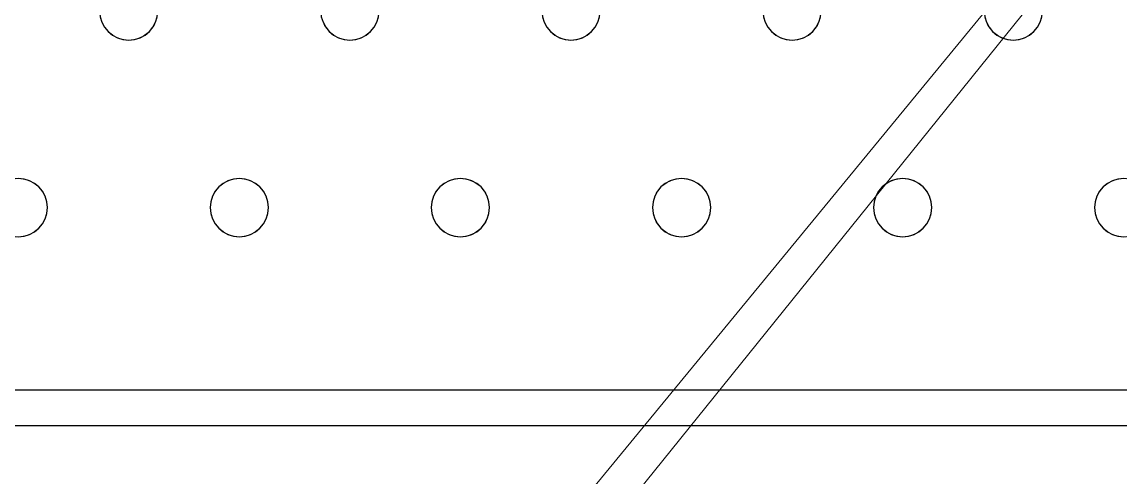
# Model space of a CAD drawing. Header units: millimetres. Extents: x -1 to 1201, y -701 to 1.
# Drawn here: x 787.6 to 938.3, y -405 to -342.5 of the extents above; entities that cross this region are included whole.
import ezdxf

# ---------------------------------------------------------------- set-up
doc = ezdxf.new("R2010")
doc.units = ezdxf.units.MM
doc.layers.add('IQ_200_3D', color=1, linetype='Continuous')
doc.layers.add('IQ_204_2D', color=7, linetype='Continuous')

msp = doc.modelspace()

# ---------------------------------------------------------------- linework, layer by layer
at = {"layer": 'IQ_200_3D', "lineweight": 18}
for points, invisible_edges in [([(798.42, -342.04, 890), (775.81, -342.04, 890), (775.42, -343, 890), (798.82, -343, 890)], 5), ([(775.42, -343, 888), (775.81, -342.04, 888), (798.42, -342.04, 888), (798.82, -343, 888)], 10), ([(798.82, -343, 890), (775.42, -343, 890), (787.12, -364, 890), (799.46, -343.83, 890)], 7), ([(775.42, -343, 888), (798.82, -343, 888), (787.12, -364, 888)], 15), ([(799.46, -343.83, 888), (788.15, -364.14, 888), (787.12, -364, 888), (798.82, -343, 888)], 5), ([(798.42, -342.04, 890), (798.82, -343, 890), (798.82, -343, 888), (798.42, -342.04, 888)], 10), ([(798.82, -343, 890), (799.46, -343.83, 890), (799.46, -343.83, 888), (798.82, -343, 888)], 10), ([(817.45, -364, 890), (805.75, -343, 890), (805.11, -343.83, 890), (816.42, -364.14, 890)], 5), ([(805.11, -343.83, 888), (805.75, -343, 888), (817.45, -364, 888), (816.42, -364.14, 888)], 10), ([(805.11, -343.83, 890), (805.75, -343, 890), (805.75, -343, 888), (805.11, -343.83, 888)], 10), ([(828.75, -342.04, 890), (806.15, -342.04, 890), (805.75, -343, 890), (829.15, -343, 890)], 5), ([(805.75, -343, 888), (828.75, -342.04, 888), (829.15, -343, 888), (817.45, -364, 888)], 13), ([(828.75, -342.04, 888), (805.75, -343, 888), (806.15, -342.04, 888)], 13), ([(805.75, -343, 890), (806.15, -342.04, 890), (806.15, -342.04, 888), (805.75, -343, 888)], 10), ([(829.15, -343, 890), (805.75, -343, 890), (817.45, -364, 890), (829.79, -343.83, 890)], 7), ([(817.45, -364, 888), (829.15, -343, 888), (829.79, -343.83, 888), (818.49, -364.14, 888)], 5), ([(828.75, -342.04, 890), (829.15, -343, 890), (829.15, -343, 888), (828.75, -342.04, 888)], 10), ([(829.15, -343, 890), (829.79, -343.83, 890), (829.79, -343.83, 888), (829.15, -343, 888)], 10), ([(847.78, -364, 890), (859.49, -343, 890), (836.08, -343, 890), (835.45, -343.83, 890)], 11), ([(847.78, -364, 888), (846.75, -364.14, 888), (835.45, -343.83, 888), (836.08, -343, 888)], 10), ([(835.45, -343.83, 890), (836.08, -343, 890), (836.08, -343, 888), (835.45, -343.83, 888)], 10), ([(859.09, -342.04, 890), (836.48, -342.04, 890), (836.08, -343, 890), (859.49, -343, 890)], 5), ([(859.49, -343, 888), (847.78, -364, 888), (836.08, -343, 888), (859.09, -342.04, 888)], 7), ([(859.09, -342.04, 888), (836.08, -343, 888), (836.48, -342.04, 888)], 13), ([(836.08, -343, 890), (836.48, -342.04, 890), (836.48, -342.04, 888), (836.08, -343, 888)], 10), ([(847.78, -364, 890), (860.12, -343.83, 890), (859.49, -343, 890)], 13), ([(860.12, -343.83, 888), (848.82, -364.14, 888), (847.78, -364, 888), (859.49, -343, 888)], 5), ([(859.09, -342.04, 890), (859.49, -343, 890), (859.49, -343, 888), (859.09, -342.04, 888)], 10), ([(859.49, -343, 890), (860.12, -343.83, 890), (860.12, -343.83, 888), (859.49, -343, 888)], 10), ([(866.41, -343, 890), (865.78, -343.83, 890), (878.12, -364, 890)], 14), ([(878.12, -364, 888), (865.78, -343.83, 888), (866.41, -343, 888), (889.82, -343, 888)], 13), ([(865.78, -343.83, 890), (866.41, -343, 890), (866.41, -343, 888), (865.78, -343.83, 888)], 10), ([(889.42, -342.04, 890), (866.81, -342.04, 890), (866.41, -343, 890), (889.82, -343, 890)], 5), ([(866.41, -343, 888), (866.81, -342.04, 888), (889.42, -342.04, 888), (889.82, -343, 888)], 10), ([(866.41, -343, 890), (866.81, -342.04, 890), (866.81, -342.04, 888), (866.41, -343, 888)], 10), ([(889.82, -343, 890), (866.41, -343, 890), (878.12, -364, 890), (890.46, -343.83, 890)], 7), ([(890.46, -343.83, 888), (878.12, -364, 888), (889.82, -343, 888)], 3), ([(889.42, -342.04, 890), (889.82, -343, 890), (889.82, -343, 888), (889.42, -342.04, 888)], 10), ([(889.82, -343, 890), (890.46, -343.83, 890), (890.46, -343.83, 888), (889.82, -343, 888)], 10), ([(908.45, -364, 890), (920.15, -343, 890), (896.75, -343, 890), (896.11, -343.83, 890)], 11), ([(896.11, -343.83, 888), (896.75, -343, 888), (908.45, -364, 888), (907.42, -364.14, 888)], 10), ([(896.11, -343.83, 890), (896.75, -343, 890), (896.75, -343, 888), (896.11, -343.83, 888)], 10), ([(919.75, -342.04, 890), (897.15, -342.04, 890), (896.75, -343, 890), (920.15, -343, 890)], 5), ([(896.75, -343, 888), (897.15, -342.04, 888), (919.75, -342.04, 888), (920.15, -343, 888)], 10), ([(896.75, -343, 890), (897.15, -342.04, 890), (897.15, -342.04, 888), (896.75, -343, 888)], 10), ([(896.75, -343, 888), (920.15, -343, 888), (908.45, -364, 888)], 15), ([(920.15, -343, 890), (908.45, -364, 890), (920.79, -343.83, 890)], 3), ([(920.79, -343.83, 888), (909.49, -364.14, 888), (908.45, -364, 888), (920.15, -343, 888)], 5), ([(919.75, -342.04, 890), (920.15, -343, 890), (920.15, -343, 888), (919.75, -342.04, 888)], 10), ([(920.15, -343, 890), (920.79, -343.83, 890), (920.79, -343.83, 888), (920.15, -343, 888)], 10), ([(926.45, -343.83, 890), (938.78, -364, 890), (927.08, -343, 890)], 3), ([(938.78, -364, 888), (937.75, -364.14, 888), (926.45, -343.83, 888), (927.08, -343, 888)], 10), ([(926.45, -343.83, 890), (927.08, -343, 890), (927.08, -343, 888), (926.45, -343.83, 888)], 10), ([(950.09, -342.04, 890), (927.48, -342.04, 890), (927.08, -343, 890), (950.49, -343, 890)], 5), ([(927.08, -343, 888), (927.48, -342.04, 888), (950.09, -342.04, 888), (950.49, -343, 888)], 10), ([(927.08, -343, 890), (927.48, -342.04, 890), (927.48, -342.04, 888), (927.08, -343, 888)], 10), ([(950.49, -343, 890), (927.08, -343, 890), (938.78, -364, 890), (951.12, -343.83, 890)], 7), ([(927.08, -343, 888), (950.49, -343, 888), (938.78, -364, 888)], 15), ([(788.15, -364.14, 890), (800.28, -344.46, 890), (799.46, -343.83, 890), (787.12, -364, 890)], 5), ([(800.28, -344.46, 888), (789.12, -364.54, 888), (788.15, -364.14, 888), (799.46, -343.83, 888)], 5), ([(800.28, -344.46, 890), (788.15, -364.14, 890), (789.12, -364.54, 890)], 13), ([(801.25, -344.86, 890), (800.28, -344.46, 890), (789.12, -364.54, 890), (789.95, -365.17, 890)], 10), ([(801.25, -344.86, 888), (789.95, -365.17, 888), (789.12, -364.54, 888), (800.28, -344.46, 888)], 5), ([(802.28, -345, 890), (801.25, -344.86, 890), (789.95, -365.17, 890), (790.58, -366, 890)], 10), ([(789.95, -365.17, 888), (801.25, -344.86, 888), (802.28, -345, 888), (790.58, -366, 888)], 5), ([(799.46, -343.83, 890), (800.28, -344.46, 890), (800.28, -344.46, 888), (799.46, -343.83, 888)], 10), ([(800.28, -344.46, 890), (801.25, -344.86, 890), (801.25, -344.86, 888), (800.28, -344.46, 888)], 10), ([(802.28, -345, 888), (801.25, -344.86, 888), (801.25, -344.86, 890), (802.28, -345, 890)], 10), ([(803.32, -344.86, 890), (802.28, -345, 890), (814.62, -365.17, 890), (815.45, -364.54, 890)], 10), ([(802.28, -345, 888), (803.32, -344.86, 888), (814.62, -365.17, 888), (813.99, -366, 888)], 10), ([(803.32, -344.86, 888), (802.28, -345, 888), (802.28, -345, 890), (803.32, -344.86, 890)], 10), ([(804.28, -344.46, 890), (803.32, -344.86, 890), (815.45, -364.54, 890)], 14), ([(815.45, -364.54, 888), (803.32, -344.86, 888), (804.28, -344.46, 888), (816.42, -364.14, 888)], 5), ([(803.32, -344.86, 890), (804.28, -344.46, 890), (804.28, -344.46, 888), (803.32, -344.86, 888)], 10), ([(803.32, -344.86, 888), (815.45, -364.54, 888), (814.62, -365.17, 888)], 13), ([(816.42, -364.14, 890), (805.11, -343.83, 890), (804.28, -344.46, 890), (815.45, -364.54, 890)], 5), ([(816.42, -364.14, 888), (804.28, -344.46, 888), (805.11, -343.83, 888)], 13), ([(804.28, -344.46, 890), (805.11, -343.83, 890), (805.11, -343.83, 888), (804.28, -344.46, 888)], 10), ([(818.49, -364.14, 890), (830.62, -344.46, 890), (829.79, -343.83, 890), (817.45, -364, 890)], 5), ([(830.62, -344.46, 888), (819.45, -364.54, 888), (818.49, -364.14, 888), (829.79, -343.83, 888)], 5), ([(819.45, -364.54, 890), (831.58, -344.86, 890), (830.62, -344.46, 890), (818.49, -364.14, 890)], 5), ([(831.58, -344.86, 888), (820.28, -365.17, 888), (819.45, -364.54, 888), (830.62, -344.46, 888)], 5), ([(820.28, -365.17, 890), (832.62, -345, 890), (831.58, -344.86, 890), (819.45, -364.54, 890)], 5), ([(832.62, -345, 888), (820.92, -366, 888), (820.28, -365.17, 888), (831.58, -344.86, 888)], 5), ([(829.79, -343.83, 890), (830.62, -344.46, 890), (830.62, -344.46, 888), (829.79, -343.83, 888)], 10), ([(830.62, -344.46, 890), (831.58, -344.86, 890), (831.58, -344.86, 888), (830.62, -344.46, 888)], 10), ([(832.62, -345, 888), (831.58, -344.86, 888), (831.58, -344.86, 890), (832.62, -345, 890)], 10), ([(832.62, -345, 890), (844.32, -366, 890), (844.96, -365.17, 890), (833.65, -344.86, 890)], 5), ([(832.62, -345, 888), (833.65, -344.86, 888), (844.96, -365.17, 888)], 14), ([(833.65, -344.86, 888), (832.62, -345, 888), (832.62, -345, 890), (833.65, -344.86, 890)], 10), ([(834.62, -344.46, 890), (833.65, -344.86, 890), (845.78, -364.54, 890), (846.75, -364.14, 890)], 10), ([(845.78, -364.54, 888), (844.96, -365.17, 888), (833.65, -344.86, 888), (834.62, -344.46, 888)], 10), ([(833.65, -344.86, 890), (834.62, -344.46, 890), (834.62, -344.46, 888), (833.65, -344.86, 888)], 10), ([(845.78, -364.54, 890), (833.65, -344.86, 890), (844.96, -365.17, 890)], 3), ([(835.45, -343.83, 890), (834.62, -344.46, 890), (846.75, -364.14, 890), (847.78, -364, 890)], 10), ([(846.75, -364.14, 888), (845.78, -364.54, 888), (834.62, -344.46, 888), (835.45, -343.83, 888)], 10), ([(834.62, -344.46, 890), (835.45, -343.83, 890), (835.45, -343.83, 888), (834.62, -344.46, 888)], 10), ([(848.82, -364.14, 890), (860.95, -344.46, 890), (860.12, -343.83, 890), (847.78, -364, 890)], 5), ([(860.95, -344.46, 888), (849.78, -364.54, 888), (848.82, -364.14, 888), (860.12, -343.83, 888)], 5), ([(849.78, -364.54, 890), (860.95, -344.46, 890), (848.82, -364.14, 890)], 3), ([(861.92, -344.86, 890), (860.95, -344.46, 890), (849.78, -364.54, 890), (850.61, -365.17, 890)], 10), ([(861.92, -344.86, 888), (850.61, -365.17, 888), (849.78, -364.54, 888), (860.95, -344.46, 888)], 5), ([(862.95, -345, 890), (861.92, -344.86, 890), (850.61, -365.17, 890), (851.25, -366, 890)], 10), ([(862.95, -345, 888), (851.25, -366, 888), (850.61, -365.17, 888), (861.92, -344.86, 888)], 5), ([(860.12, -343.83, 890), (860.95, -344.46, 890), (860.95, -344.46, 888), (860.12, -343.83, 888)], 10), ([(860.95, -344.46, 890), (861.92, -344.86, 890), (861.92, -344.86, 888), (860.95, -344.46, 888)], 10), ([(862.95, -345, 888), (861.92, -344.86, 888), (861.92, -344.86, 890), (862.95, -345, 890)], 10), ([(875.29, -365.17, 890), (863.99, -344.86, 890), (862.95, -345, 890), (874.65, -366, 890)], 5), ([(863.99, -344.86, 888), (876.12, -364.54, 888), (875.29, -365.17, 888), (862.95, -345, 888)], 5), ([(863.99, -344.86, 888), (862.95, -345, 888), (862.95, -345, 890), (863.99, -344.86, 890)], 10), ([(864.95, -344.46, 890), (863.99, -344.86, 890), (876.12, -364.54, 890), (877.08, -364.14, 890)], 10), ([(864.95, -344.46, 888), (877.08, -364.14, 888), (876.12, -364.54, 888), (863.99, -344.86, 888)], 5), ([(863.99, -344.86, 890), (864.95, -344.46, 890), (864.95, -344.46, 888), (863.99, -344.86, 888)], 10), ([(876.12, -364.54, 890), (863.99, -344.86, 890), (875.29, -365.17, 890)], 3), ([(865.78, -343.83, 890), (864.95, -344.46, 890), (877.08, -364.14, 890), (878.12, -364, 890)], 10), ([(865.78, -343.83, 888), (878.12, -364, 888), (877.08, -364.14, 888), (864.95, -344.46, 888)], 5), ([(864.95, -344.46, 890), (865.78, -343.83, 890), (865.78, -343.83, 888), (864.95, -344.46, 888)], 10), ([(890.46, -343.83, 890), (878.12, -364, 890), (879.15, -364.14, 890), (891.28, -344.46, 890)], 5), ([(879.15, -364.14, 888), (878.12, -364, 888), (890.46, -343.83, 888), (891.28, -344.46, 888)], 10), ([(891.28, -344.46, 890), (879.15, -364.14, 890), (880.12, -364.54, 890), (892.25, -344.86, 890)], 5), ([(880.12, -364.54, 888), (879.15, -364.14, 888), (891.28, -344.46, 888), (892.25, -344.86, 888)], 10), ([(892.25, -344.86, 890), (880.12, -364.54, 890), (880.95, -365.17, 890)], 13), ([(880.95, -365.17, 888), (880.12, -364.54, 888), (892.25, -344.86, 888)], 14), ([(880.95, -365.17, 890), (881.58, -366, 890), (893.28, -345, 890), (892.25, -344.86, 890)], 10), ([(893.28, -345, 888), (881.58, -366, 888), (880.95, -365.17, 888), (892.25, -344.86, 888)], 5), ([(890.46, -343.83, 890), (891.28, -344.46, 890), (891.28, -344.46, 888), (890.46, -343.83, 888)], 10), ([(891.28, -344.46, 890), (892.25, -344.86, 890), (892.25, -344.86, 888), (891.28, -344.46, 888)], 10), ([(893.28, -345, 888), (892.25, -344.86, 888), (892.25, -344.86, 890), (893.28, -345, 890)], 10), ([(905.62, -365.17, 890), (894.32, -344.86, 890), (893.28, -345, 890), (904.99, -366, 890)], 5), ([(905.62, -365.17, 888), (904.99, -366, 888), (893.28, -345, 888), (894.32, -344.86, 888)], 10), ([(894.32, -344.86, 888), (893.28, -345, 888), (893.28, -345, 890), (894.32, -344.86, 890)], 10), ([(906.45, -364.54, 890), (895.28, -344.46, 890), (894.32, -344.86, 890), (905.62, -365.17, 890)], 5), ([(906.45, -364.54, 888), (905.62, -365.17, 888), (894.32, -344.86, 888), (895.28, -344.46, 888)], 10), ([(894.32, -344.86, 890), (895.28, -344.46, 890), (895.28, -344.46, 888), (894.32, -344.86, 888)], 10), ([(907.42, -364.14, 890), (896.11, -343.83, 890), (895.28, -344.46, 890), (906.45, -364.54, 890)], 5), ([(907.42, -364.14, 888), (906.45, -364.54, 888), (895.28, -344.46, 888), (896.11, -343.83, 888)], 10), ([(895.28, -344.46, 890), (896.11, -343.83, 890), (896.11, -343.83, 888), (895.28, -344.46, 888)], 10), ([(896.11, -343.83, 890), (907.42, -364.14, 890), (908.45, -364, 890)], 13), ([(909.49, -364.14, 890), (921.62, -344.46, 890), (920.79, -343.83, 890), (908.45, -364, 890)], 5), ([(921.62, -344.46, 888), (910.45, -364.54, 888), (909.49, -364.14, 888), (920.79, -343.83, 888)], 5), ([(921.62, -344.46, 890), (909.49, -364.14, 890), (910.45, -364.54, 890)], 13), ([(922.58, -344.86, 890), (921.62, -344.46, 890), (910.45, -364.54, 890), (911.28, -365.17, 890)], 10), ([(910.45, -364.54, 888), (921.62, -344.46, 888), (922.58, -344.86, 888)], 13), ([(911.28, -365.17, 888), (910.45, -364.54, 888), (922.58, -344.86, 888), (923.62, -345, 888)], 10), ([(923.62, -345, 890), (922.58, -344.86, 890), (911.28, -365.17, 890), (911.92, -366, 890)], 10), ([(920.79, -343.83, 890), (921.62, -344.46, 890), (921.62, -344.46, 888), (920.79, -343.83, 888)], 10), ([(921.62, -344.46, 890), (922.58, -344.86, 890), (922.58, -344.86, 888), (921.62, -344.46, 888)], 10), ([(923.62, -345, 888), (922.58, -344.86, 888), (922.58, -344.86, 890), (923.62, -345, 890)], 10), ([(924.65, -344.86, 890), (923.62, -345, 890), (935.96, -365.17, 890), (936.78, -364.54, 890)], 10), ([(935.96, -365.17, 888), (935.32, -366, 888), (923.62, -345, 888), (924.65, -344.86, 888)], 10), ([(924.65, -344.86, 888), (923.62, -345, 888), (923.62, -345, 890), (924.65, -344.86, 890)], 10), ([(925.62, -344.46, 890), (924.65, -344.86, 890), (936.78, -364.54, 890), (937.75, -364.14, 890)], 10), ([(936.78, -364.54, 888), (935.96, -365.17, 888), (924.65, -344.86, 888), (925.62, -344.46, 888)], 10), ([(924.65, -344.86, 890), (925.62, -344.46, 890), (925.62, -344.46, 888), (924.65, -344.86, 888)], 10), ([(926.45, -343.83, 890), (925.62, -344.46, 890), (937.75, -364.14, 890), (938.78, -364, 890)], 10), ([(937.75, -364.14, 888), (936.78, -364.54, 888), (925.62, -344.46, 888), (926.45, -343.83, 888)], 10), ([(925.62, -344.46, 890), (926.45, -343.83, 890), (926.45, -343.83, 888), (925.62, -344.46, 888)], 10), ([(813.99, -366, 890), (802.28, -345, 890), (790.58, -366, 890), (790.98, -366.96, 890)], 11), ([(813.99, -366, 888), (790.98, -366.96, 888), (790.58, -366, 888), (802.28, -345, 888)], 13), ([(813.99, -366, 890), (814.62, -365.17, 890), (802.28, -345, 890)], 14), ([(832.62, -345, 890), (820.28, -365.17, 890), (820.92, -366, 890), (844.32, -366, 890)], 13), ([(844.32, -366, 888), (820.92, -366, 888), (832.62, -345, 888), (844.96, -365.17, 888)], 7), ([(851.25, -366, 890), (851.65, -366.96, 890), (874.65, -366, 890), (862.95, -345, 890)], 14), ([(874.65, -366, 888), (851.65, -366.96, 888), (851.25, -366, 888), (862.95, -345, 888)], 13), ([(875.29, -365.17, 888), (874.65, -366, 888), (862.95, -345, 888)], 14), ([(904.99, -366, 890), (893.28, -345, 890), (881.58, -366, 890), (881.98, -366.96, 890)], 11), ([(881.58, -366, 888), (893.28, -345, 888), (904.99, -366, 888), (881.98, -366.96, 888)], 7), ([(911.28, -365.17, 888), (923.62, -345, 888), (911.92, -366, 888)], 3), ([(935.32, -366, 890), (923.62, -345, 890), (911.92, -366, 890), (912.31, -366.96, 890)], 11), ([(935.32, -366, 888), (912.31, -366.96, 888), (911.92, -366, 888), (923.62, -345, 888)], 13), ([(935.32, -366, 890), (935.96, -365.17, 890), (923.62, -345, 890)], 14), ([(787.12, -364, 888), (788.15, -364.14, 888), (788.15, -364.14, 890), (787.12, -364, 890)], 10), ([(789.12, -364.54, 890), (788.15, -364.14, 890), (788.15, -364.14, 888), (789.12, -364.54, 888)], 10), ([(816.42, -364.14, 890), (815.45, -364.54, 890), (815.45, -364.54, 888), (816.42, -364.14, 888)], 10), ([(816.42, -364.14, 888), (817.45, -364, 888), (817.45, -364, 890), (816.42, -364.14, 890)], 10), ([(817.45, -364, 888), (818.49, -364.14, 888), (818.49, -364.14, 890), (817.45, -364, 890)], 10), ([(819.45, -364.54, 890), (818.49, -364.14, 890), (818.49, -364.14, 888), (819.45, -364.54, 888)], 10), ([(846.75, -364.14, 890), (845.78, -364.54, 890), (845.78, -364.54, 888), (846.75, -364.14, 888)], 10), ([(846.75, -364.14, 888), (847.78, -364, 888), (847.78, -364, 890), (846.75, -364.14, 890)], 10), ([(847.78, -364, 888), (848.82, -364.14, 888), (848.82, -364.14, 890), (847.78, -364, 890)], 10), ([(849.78, -364.54, 890), (848.82, -364.14, 890), (848.82, -364.14, 888), (849.78, -364.54, 888)], 10), ([(877.08, -364.14, 890), (876.12, -364.54, 890), (876.12, -364.54, 888), (877.08, -364.14, 888)], 10), ([(877.08, -364.14, 888), (878.12, -364, 888), (878.12, -364, 890), (877.08, -364.14, 890)], 10), ([(878.12, -364, 888), (879.15, -364.14, 888), (879.15, -364.14, 890), (878.12, -364, 890)], 10), ([(880.12, -364.54, 890), (879.15, -364.14, 890), (879.15, -364.14, 888), (880.12, -364.54, 888)], 10), ([(907.42, -364.14, 890), (906.45, -364.54, 890), (906.45, -364.54, 888), (907.42, -364.14, 888)], 10), ([(907.42, -364.14, 888), (908.45, -364, 888), (908.45, -364, 890), (907.42, -364.14, 890)], 10), ([(908.45, -364, 888), (909.49, -364.14, 888), (909.49, -364.14, 890), (908.45, -364, 890)], 10), ([(910.45, -364.54, 890), (909.49, -364.14, 890), (909.49, -364.14, 888), (910.45, -364.54, 888)], 10), ([(937.75, -364.14, 890), (936.78, -364.54, 890), (936.78, -364.54, 888), (937.75, -364.14, 888)], 10), ([(937.75, -364.14, 888), (938.78, -364, 888), (938.78, -364, 890), (937.75, -364.14, 890)], 10), ([(789.95, -365.17, 890), (789.12, -364.54, 890), (789.12, -364.54, 888), (789.95, -365.17, 888)], 10), ([(790.58, -366, 890), (789.95, -365.17, 890), (789.95, -365.17, 888), (790.58, -366, 888)], 10), ([(790.98, -366.96, 890), (790.58, -366, 890), (790.58, -366, 888), (790.98, -366.96, 888)], 10), ([(790.98, -366.96, 890), (791.12, -368, 890), (813.59, -366.96, 890), (813.99, -366, 890)], 10), ([(813.59, -366.96, 888), (791.12, -368, 888), (790.98, -366.96, 888), (813.99, -366, 888)], 5), ([(813.99, -366, 890), (813.59, -366.96, 890), (813.59, -366.96, 888), (813.99, -366, 888)], 10), ([(814.62, -365.17, 890), (813.99, -366, 890), (813.99, -366, 888), (814.62, -365.17, 888)], 10), ([(815.45, -364.54, 890), (814.62, -365.17, 890), (814.62, -365.17, 888), (815.45, -364.54, 888)], 10), ([(820.28, -365.17, 890), (819.45, -364.54, 890), (819.45, -364.54, 888), (820.28, -365.17, 888)], 10), ([(820.92, -366, 890), (820.28, -365.17, 890), (820.28, -365.17, 888), (820.92, -366, 888)], 10), ([(844.32, -366, 890), (820.92, -366, 890), (821.31, -366.96, 890), (843.92, -366.96, 890)], 5), ([(820.92, -366, 888), (844.32, -366, 888), (821.31, -366.96, 888)], 3), ([(821.31, -366.96, 890), (820.92, -366, 890), (820.92, -366, 888), (821.31, -366.96, 888)], 10), ([(843.92, -366.96, 888), (821.45, -368, 888), (821.31, -366.96, 888), (844.32, -366, 888)], 5), ([(844.32, -366, 890), (843.92, -366.96, 890), (843.92, -366.96, 888), (844.32, -366, 888)], 10), ([(844.96, -365.17, 890), (844.32, -366, 890), (844.32, -366, 888), (844.96, -365.17, 888)], 10), ([(845.78, -364.54, 890), (844.96, -365.17, 890), (844.96, -365.17, 888), (845.78, -364.54, 888)], 10), ([(850.61, -365.17, 890), (849.78, -364.54, 890), (849.78, -364.54, 888), (850.61, -365.17, 888)], 10), ([(851.25, -366, 890), (850.61, -365.17, 890), (850.61, -365.17, 888), (851.25, -366, 888)], 10), ([(851.65, -366.96, 890), (851.25, -366, 890), (851.25, -366, 888), (851.65, -366.96, 888)], 10), ([(851.65, -366.96, 890), (851.78, -368, 890), (874.25, -366.96, 890), (874.65, -366, 890)], 10), ([(874.25, -366.96, 888), (851.78, -368, 888), (851.65, -366.96, 888), (874.65, -366, 888)], 5), ([(874.65, -366, 890), (874.25, -366.96, 890), (874.25, -366.96, 888), (874.65, -366, 888)], 10), ([(875.29, -365.17, 890), (874.65, -366, 890), (874.65, -366, 888), (875.29, -365.17, 888)], 10), ([(876.12, -364.54, 890), (875.29, -365.17, 890), (875.29, -365.17, 888), (876.12, -364.54, 888)], 10), ([(880.95, -365.17, 890), (880.12, -364.54, 890), (880.12, -364.54, 888), (880.95, -365.17, 888)], 10), ([(881.58, -366, 890), (880.95, -365.17, 890), (880.95, -365.17, 888), (881.58, -366, 888)], 10), ([(881.98, -366.96, 890), (881.58, -366, 890), (881.58, -366, 888), (881.98, -366.96, 888)], 10), ([(904.59, -366.96, 890), (904.99, -366, 890), (881.98, -366.96, 890)], 14), ([(904.59, -366.96, 888), (882.12, -368, 888), (881.98, -366.96, 888), (904.99, -366, 888)], 5), ([(904.99, -366, 890), (904.59, -366.96, 890), (904.59, -366.96, 888), (904.99, -366, 888)], 10), ([(905.62, -365.17, 890), (904.99, -366, 890), (904.99, -366, 888), (905.62, -365.17, 888)], 10), ([(906.45, -364.54, 890), (905.62, -365.17, 890), (905.62, -365.17, 888), (906.45, -364.54, 888)], 10), ([(911.28, -365.17, 890), (910.45, -364.54, 890), (910.45, -364.54, 888), (911.28, -365.17, 888)], 10), ([(911.92, -366, 890), (911.28, -365.17, 890), (911.28, -365.17, 888), (911.92, -366, 888)], 10), ([(912.31, -366.96, 890), (911.92, -366, 890), (911.92, -366, 888), (912.31, -366.96, 888)], 10), ([(912.31, -366.96, 890), (912.45, -368, 890), (934.92, -366.96, 890), (935.32, -366, 890)], 10), ([(934.92, -366.96, 888), (912.45, -368, 888), (912.31, -366.96, 888), (935.32, -366, 888)], 5), ([(935.32, -366, 890), (934.92, -366.96, 890), (934.92, -366.96, 888), (935.32, -366, 888)], 10), ([(935.96, -365.17, 890), (935.32, -366, 890), (935.32, -366, 888), (935.96, -365.17, 888)], 10), ([(936.78, -364.54, 890), (935.96, -365.17, 890), (935.96, -365.17, 888), (936.78, -364.54, 888)], 10), ([(791.12, -368, 890), (790.98, -369.04, 890), (813.45, -368, 890), (813.59, -366.96, 890)], 10), ([(813.45, -368, 888), (790.98, -369.04, 888), (791.12, -368, 888), (813.59, -366.96, 888)], 5), ([(791.12, -368, 890), (790.98, -366.96, 890), (790.98, -366.96, 888), (791.12, -368, 888)], 2), ([(813.59, -366.96, 890), (813.45, -368, 890), (813.45, -368, 888), (813.59, -366.96, 888)], 8), ([(843.92, -366.96, 890), (821.31, -366.96, 890), (821.45, -368, 890), (843.78, -368, 890)], 5), ([(843.78, -368, 888), (821.31, -369.04, 888), (821.45, -368, 888), (843.92, -366.96, 888)], 5), ([(821.45, -368, 890), (821.31, -366.96, 890), (821.31, -366.96, 888), (821.45, -368, 888)], 2), ([(843.92, -366.96, 890), (843.78, -368, 890), (843.78, -368, 888), (843.92, -366.96, 888)], 8), ([(874.12, -368, 888), (851.65, -369.04, 888), (851.78, -368, 888), (874.25, -366.96, 888)], 5), ([(851.78, -368, 890), (851.65, -366.96, 890), (851.65, -366.96, 888), (851.78, -368, 888)], 2), ([(851.78, -368, 890), (874.12, -368, 890), (874.25, -366.96, 890)], 13), ([(874.25, -366.96, 890), (874.12, -368, 890), (874.12, -368, 888), (874.25, -366.96, 888)], 8), ([(904.59, -366.96, 890), (881.98, -366.96, 890), (882.12, -368, 890), (904.45, -368, 890)], 5), ([(904.45, -368, 888), (881.98, -369.04, 888), (882.12, -368, 888), (904.59, -366.96, 888)], 5), ([(882.12, -368, 890), (881.98, -366.96, 890), (881.98, -366.96, 888), (882.12, -368, 888)], 2), ([(904.59, -366.96, 890), (904.45, -368, 890), (904.45, -368, 888), (904.59, -366.96, 888)], 8), ([(934.78, -368, 888), (912.31, -369.04, 888), (912.45, -368, 888), (934.92, -366.96, 888)], 5), ([(912.45, -368, 890), (912.31, -366.96, 890), (912.31, -366.96, 888), (912.45, -368, 888)], 2), ([(912.45, -368, 890), (934.78, -368, 890), (934.92, -366.96, 890)], 13), ([(934.92, -366.96, 890), (934.78, -368, 890), (934.78, -368, 888), (934.92, -366.96, 888)], 8), ([(790.58, -370, 890), (789.95, -370.83, 890), (813.99, -370, 890), (813.59, -369.04, 890)], 10), ([(790.98, -369.04, 890), (790.58, -370, 890), (813.59, -369.04, 890), (813.45, -368, 890)], 10), ([(790.58, -370, 888), (790.98, -369.04, 888), (813.59, -369.04, 888), (813.99, -370, 888)], 10), ([(790.58, -370, 890), (790.98, -369.04, 890), (790.98, -369.04, 888), (790.58, -370, 888)], 10), ([(790.98, -369.04, 888), (813.45, -368, 888), (813.59, -369.04, 888)], 13), ([(790.98, -369.04, 890), (791.12, -368, 890), (791.12, -368, 888), (790.98, -369.04, 888)], 8), ([(813.45, -368, 890), (813.59, -369.04, 890), (813.59, -369.04, 888), (813.45, -368, 888)], 2), ([(813.59, -369.04, 890), (813.99, -370, 890), (813.99, -370, 888), (813.59, -369.04, 888)], 10), ([(820.92, -370, 890), (820.28, -370.83, 890), (844.32, -370, 890), (843.92, -369.04, 890)], 10), ([(843.92, -369.04, 890), (821.31, -369.04, 890), (820.92, -370, 890)], 13), ([(820.92, -370, 888), (821.31, -369.04, 888), (843.92, -369.04, 888), (844.32, -370, 888)], 10), ([(820.92, -370, 890), (821.31, -369.04, 890), (821.31, -369.04, 888), (820.92, -370, 888)], 10), ([(821.31, -369.04, 890), (843.92, -369.04, 890), (843.78, -368, 890), (821.45, -368, 890)], 5), ([(843.92, -369.04, 888), (821.31, -369.04, 888), (843.78, -368, 888)], 3), ([(821.31, -369.04, 890), (821.45, -368, 890), (821.45, -368, 888), (821.31, -369.04, 888)], 8), ([(843.78, -368, 890), (843.92, -369.04, 890), (843.92, -369.04, 888), (843.78, -368, 888)], 2), ([(843.92, -369.04, 890), (844.32, -370, 890), (844.32, -370, 888), (843.92, -369.04, 888)], 10), ([(874.65, -370, 888), (850.61, -370.83, 888), (851.25, -370, 888), (874.25, -369.04, 888)], 5), ([(874.25, -369.04, 888), (851.25, -370, 888), (851.65, -369.04, 888), (874.12, -368, 888)], 5), ([(874.25, -369.04, 890), (851.65, -369.04, 890), (851.25, -370, 890), (874.65, -370, 890)], 5), ([(851.25, -370, 890), (851.65, -369.04, 890), (851.65, -369.04, 888), (851.25, -370, 888)], 10), ([(874.12, -368, 890), (851.78, -368, 890), (851.65, -369.04, 890), (874.25, -369.04, 890)], 5), ([(851.65, -369.04, 890), (851.78, -368, 890), (851.78, -368, 888), (851.65, -369.04, 888)], 8), ([(874.12, -368, 890), (874.25, -369.04, 890), (874.25, -369.04, 888), (874.12, -368, 888)], 2), ([(874.25, -369.04, 890), (874.65, -370, 890), (874.65, -370, 888), (874.25, -369.04, 888)], 10), ([(881.58, -370, 890), (880.95, -370.83, 890), (904.99, -370, 890), (904.59, -369.04, 890)], 10), ([(904.59, -369.04, 890), (881.98, -369.04, 890), (881.58, -370, 890)], 13), ([(881.58, -370, 888), (881.98, -369.04, 888), (904.59, -369.04, 888), (904.99, -370, 888)], 10), ([(881.58, -370, 890), (881.98, -369.04, 890), (881.98, -369.04, 888), (881.58, -370, 888)], 10), ([(881.98, -369.04, 890), (904.59, -369.04, 890), (904.45, -368, 890), (882.12, -368, 890)], 5), ([(904.59, -369.04, 888), (881.98, -369.04, 888), (904.45, -368, 888)], 3), ([(881.98, -369.04, 890), (882.12, -368, 890), (882.12, -368, 888), (881.98, -369.04, 888)], 8), ([(904.45, -368, 890), (904.59, -369.04, 890), (904.59, -369.04, 888), (904.45, -368, 888)], 2), ([(904.59, -369.04, 890), (904.99, -370, 890), (904.99, -370, 888), (904.59, -369.04, 888)], 10), ([(935.32, -370, 888), (911.28, -370.83, 888), (911.92, -370, 888), (934.92, -369.04, 888)], 5), ([(934.92, -369.04, 888), (911.92, -370, 888), (912.31, -369.04, 888), (934.78, -368, 888)], 5), ([(934.92, -369.04, 890), (912.31, -369.04, 890), (911.92, -370, 890), (935.32, -370, 890)], 5), ([(911.92, -370, 890), (912.31, -369.04, 890), (912.31, -369.04, 888), (911.92, -370, 888)], 10), ([(934.78, -368, 890), (912.45, -368, 890), (912.31, -369.04, 890), (934.92, -369.04, 890)], 5), ([(912.31, -369.04, 890), (912.45, -368, 890), (912.45, -368, 888), (912.31, -369.04, 888)], 8), ([(934.78, -368, 890), (934.92, -369.04, 890), (934.92, -369.04, 888), (934.78, -368, 888)], 2), ([(934.92, -369.04, 890), (935.32, -370, 890), (935.32, -370, 888), (934.92, -369.04, 888)], 10), ([(789.95, -370.83, 890), (789.12, -371.46, 890), (814.62, -370.83, 890), (813.99, -370, 890)], 10), ([(789.95, -370.83, 888), (790.58, -370, 888), (813.99, -370, 888), (814.62, -370.83, 888)], 10), ([(789.95, -370.83, 890), (790.58, -370, 890), (790.58, -370, 888), (789.95, -370.83, 888)], 10), ([(813.99, -370, 890), (814.62, -370.83, 890), (814.62, -370.83, 888), (813.99, -370, 888)], 10), ([(820.28, -370.83, 890), (819.45, -371.46, 890), (844.96, -370.83, 890), (844.32, -370, 890)], 10), ([(820.28, -370.83, 888), (820.92, -370, 888), (844.32, -370, 888), (844.96, -370.83, 888)], 10), ([(820.28, -370.83, 890), (820.92, -370, 890), (820.92, -370, 888), (820.28, -370.83, 888)], 10), ([(844.32, -370, 890), (844.96, -370.83, 890), (844.96, -370.83, 888), (844.32, -370, 888)], 10), ([(874.65, -370, 890), (851.25, -370, 890), (850.61, -370.83, 890), (875.29, -370.83, 890)], 5), ([(875.29, -370.83, 888), (850.61, -370.83, 888), (874.65, -370, 888)], 3), ([(850.61, -370.83, 890), (851.25, -370, 890), (851.25, -370, 888), (850.61, -370.83, 888)], 10), ([(874.65, -370, 890), (875.29, -370.83, 890), (875.29, -370.83, 888), (874.65, -370, 888)], 10), ([(880.95, -370.83, 890), (880.12, -371.46, 890), (905.62, -370.83, 890), (904.99, -370, 890)], 10), ([(880.95, -370.83, 888), (881.58, -370, 888), (904.99, -370, 888), (905.62, -370.83, 888)], 10), ([(880.95, -370.83, 890), (881.58, -370, 890), (881.58, -370, 888), (880.95, -370.83, 888)], 10), ([(904.99, -370, 890), (905.62, -370.83, 890), (905.62, -370.83, 888), (904.99, -370, 888)], 10), ([(935.32, -370, 890), (911.92, -370, 890), (911.28, -370.83, 890), (935.96, -370.83, 890)], 5), ([(935.96, -370.83, 888), (911.28, -370.83, 888), (935.32, -370, 888)], 3), ([(911.28, -370.83, 890), (911.92, -370, 890), (911.92, -370, 888), (911.28, -370.83, 888)], 10), ([(935.32, -370, 890), (935.96, -370.83, 890), (935.96, -370.83, 888), (935.32, -370, 888)], 10), ([(787.12, -372, 890), (756.78, -372, 890), (610.25, -393, 890), (817.45, -372, 890)], 15), ([(847.78, -372, 890), (817.45, -372, 890), (610.25, -393, 890), (1075.55, -393, 890)], 11), ([(817.45, -372, 888), (847.78, -372, 888), (610.25, -393, 888), (787.12, -372, 888)], 15), ([(1075.55, -393, 888), (610.25, -393, 888), (847.78, -372, 888), (878.12, -372, 888)], 14), ([(816.42, -371.86, 890), (788.15, -371.86, 890), (787.12, -372, 890), (817.45, -372, 890)], 5), ([(787.12, -372, 888), (788.15, -371.86, 888), (816.42, -371.86, 888), (817.45, -372, 888)], 10), ([(788.15, -371.86, 888), (787.12, -372, 888), (787.12, -372, 890), (788.15, -371.86, 890)], 10), ([(789.12, -371.46, 890), (788.15, -371.86, 890), (815.45, -371.46, 890), (814.62, -370.83, 890)], 10), ([(815.45, -371.46, 890), (788.15, -371.86, 890), (816.42, -371.86, 890)], 3), ([(788.15, -371.86, 888), (789.12, -371.46, 888), (815.45, -371.46, 888), (816.42, -371.86, 888)], 10), ([(788.15, -371.86, 890), (789.12, -371.46, 890), (789.12, -371.46, 888), (788.15, -371.86, 888)], 10), ([(789.12, -371.46, 888), (789.95, -370.83, 888), (814.62, -370.83, 888), (815.45, -371.46, 888)], 10), ([(789.12, -371.46, 890), (789.95, -370.83, 890), (789.95, -370.83, 888), (789.12, -371.46, 888)], 10), ([(814.62, -370.83, 890), (815.45, -371.46, 890), (815.45, -371.46, 888), (814.62, -370.83, 888)], 10), ([(815.45, -371.46, 890), (816.42, -371.86, 890), (816.42, -371.86, 888), (815.45, -371.46, 888)], 10), ([(817.45, -372, 888), (816.42, -371.86, 888), (816.42, -371.86, 890), (817.45, -372, 890)], 10), ([(846.75, -371.86, 890), (818.49, -371.86, 890), (817.45, -372, 890), (847.78, -372, 890)], 5), ([(817.45, -372, 888), (818.49, -371.86, 888), (846.75, -371.86, 888), (847.78, -372, 888)], 10), ([(818.49, -371.86, 888), (817.45, -372, 888), (817.45, -372, 890), (818.49, -371.86, 890)], 10), ([(819.45, -371.46, 890), (818.49, -371.86, 890), (845.78, -371.46, 890), (844.96, -370.83, 890)], 10), ([(845.78, -371.46, 890), (818.49, -371.86, 890), (846.75, -371.86, 890)], 3), ([(818.49, -371.86, 888), (819.45, -371.46, 888), (845.78, -371.46, 888), (846.75, -371.86, 888)], 10), ([(818.49, -371.86, 890), (819.45, -371.46, 890), (819.45, -371.46, 888), (818.49, -371.86, 888)], 10), ([(819.45, -371.46, 888), (820.28, -370.83, 888), (844.96, -370.83, 888), (845.78, -371.46, 888)], 10), ([(819.45, -371.46, 890), (820.28, -370.83, 890), (820.28, -370.83, 888), (819.45, -371.46, 888)], 10), ([(844.96, -370.83, 890), (845.78, -371.46, 890), (845.78, -371.46, 888), (844.96, -370.83, 888)], 10), ([(845.78, -371.46, 890), (846.75, -371.86, 890), (846.75, -371.86, 888), (845.78, -371.46, 888)], 10), ([(847.78, -372, 888), (846.75, -371.86, 888), (846.75, -371.86, 890), (847.78, -372, 890)], 10), ([(877.08, -371.86, 890), (848.82, -371.86, 890), (847.78, -372, 890), (878.12, -372, 890)], 5), ([(847.78, -372, 888), (848.82, -371.86, 888), (877.08, -371.86, 888), (878.12, -372, 888)], 10), ([(848.82, -371.86, 888), (847.78, -372, 888), (847.78, -372, 890), (848.82, -371.86, 890)], 10), ([(878.12, -372, 890), (847.78, -372, 890), (1075.55, -393, 890)], 15), ([(849.78, -371.46, 890), (848.82, -371.86, 890), (876.12, -371.46, 890), (875.29, -370.83, 890)], 10), ([(876.12, -371.46, 890), (848.82, -371.86, 890), (877.08, -371.86, 890)], 3), ([(848.82, -371.86, 888), (849.78, -371.46, 888), (876.12, -371.46, 888), (877.08, -371.86, 888)], 10), ([(848.82, -371.86, 890), (849.78, -371.46, 890), (849.78, -371.46, 888), (848.82, -371.86, 888)], 10), ([(850.61, -370.83, 890), (849.78, -371.46, 890), (875.29, -370.83, 890)], 14), ([(849.78, -371.46, 888), (850.61, -370.83, 888), (875.29, -370.83, 888), (876.12, -371.46, 888)], 10), ([(849.78, -371.46, 890), (850.61, -370.83, 890), (850.61, -370.83, 888), (849.78, -371.46, 888)], 10), ([(875.29, -370.83, 890), (876.12, -371.46, 890), (876.12, -371.46, 888), (875.29, -370.83, 888)], 10), ([(876.12, -371.46, 890), (877.08, -371.86, 890), (877.08, -371.86, 888), (876.12, -371.46, 888)], 10), ([(878.12, -372, 888), (877.08, -371.86, 888), (877.08, -371.86, 890), (878.12, -372, 890)], 10), ([(907.42, -371.86, 890), (879.15, -371.86, 890), (878.12, -372, 890), (908.45, -372, 890)], 5), ([(878.12, -372, 888), (879.15, -371.86, 888), (907.42, -371.86, 888), (908.45, -372, 888)], 10), ([(879.15, -371.86, 888), (878.12, -372, 888), (878.12, -372, 890), (879.15, -371.86, 890)], 10), ([(908.45, -372, 890), (878.12, -372, 890), (1075.55, -393, 890), (938.78, -372, 890)], 15), ([(1075.55, -393, 888), (878.12, -372, 888), (908.45, -372, 888), (938.78, -372, 888)], 15), ([(880.12, -371.46, 890), (879.15, -371.86, 890), (906.45, -371.46, 890), (905.62, -370.83, 890)], 10), ([(906.45, -371.46, 890), (879.15, -371.86, 890), (907.42, -371.86, 890)], 3), ([(879.15, -371.86, 888), (880.12, -371.46, 888), (906.45, -371.46, 888), (907.42, -371.86, 888)], 10), ([(879.15, -371.86, 890), (880.12, -371.46, 890), (880.12, -371.46, 888), (879.15, -371.86, 888)], 10), ([(880.12, -371.46, 888), (880.95, -370.83, 888), (905.62, -370.83, 888), (906.45, -371.46, 888)], 10), ([(880.12, -371.46, 890), (880.95, -370.83, 890), (880.95, -370.83, 888), (880.12, -371.46, 888)], 10), ([(905.62, -370.83, 890), (906.45, -371.46, 890), (906.45, -371.46, 888), (905.62, -370.83, 888)], 10), ([(906.45, -371.46, 890), (907.42, -371.86, 890), (907.42, -371.86, 888), (906.45, -371.46, 888)], 10), ([(908.45, -372, 888), (907.42, -371.86, 888), (907.42, -371.86, 890), (908.45, -372, 890)], 10), ([(937.75, -371.86, 890), (909.49, -371.86, 890), (908.45, -372, 890), (938.78, -372, 890)], 5), ([(908.45, -372, 888), (909.49, -371.86, 888), (937.75, -371.86, 888), (938.78, -372, 888)], 10), ([(909.49, -371.86, 888), (908.45, -372, 888), (908.45, -372, 890), (909.49, -371.86, 890)], 10), ([(910.45, -371.46, 890), (909.49, -371.86, 890), (936.78, -371.46, 890), (935.96, -370.83, 890)], 10), ([(936.78, -371.46, 890), (909.49, -371.86, 890), (937.75, -371.86, 890)], 3), ([(909.49, -371.86, 888), (910.45, -371.46, 888), (936.78, -371.46, 888), (937.75, -371.86, 888)], 10), ([(909.49, -371.86, 890), (910.45, -371.46, 890), (910.45, -371.46, 888), (909.49, -371.86, 888)], 10), ([(911.28, -370.83, 890), (910.45, -371.46, 890), (935.96, -370.83, 890)], 14), ([(910.45, -371.46, 888), (911.28, -370.83, 888), (935.96, -370.83, 888), (936.78, -371.46, 888)], 10), ([(910.45, -371.46, 890), (911.28, -370.83, 890), (911.28, -370.83, 888), (910.45, -371.46, 888)], 10), ([(935.96, -370.83, 890), (936.78, -371.46, 890), (936.78, -371.46, 888), (935.96, -370.83, 888)], 10), ([(936.78, -371.46, 890), (937.75, -371.86, 890), (937.75, -371.86, 888), (936.78, -371.46, 888)], 10), ([(938.78, -372, 888), (937.75, -371.86, 888), (937.75, -371.86, 890), (938.78, -372, 890)], 10)]:
    msp.add_3dface(points, dxfattribs=dict(at, invisible_edges=invisible_edges))
msp.add_3dface([(610.25, -393, 890), (610.25, -393, 888), (1075.55, -393, 888), (1075.55, -393, 890)], dxfattribs=at)
at = {"layer": 'IQ_204_2D'}
for p, q in [((610.25, -393), (1075.55, -393)), ((1077.5, -397.97), (122.5, -397.97))]:
    msp.add_line(p, q, dxfattribs=at)
for centre, start, end in [((802.28, -341), 180, 360), ((832.62, -341), 180, 360), ((862.95, -341), 180, 360), ((893.28, -341), 180, 360), ((923.62, -341), 180, 360), ((787.12, -368), 0, 180), ((817.45, -368), 360, 180), ((847.78, -368), 0, 180), ((878.12, -368), 360, 180), ((908.45, -368), 0, 180), ((938.78, -368), 360, 180), ((787.12, -368), 180, 360), ((817.45, -368), 180, 360), ((847.78, -368), 180, 360), ((878.12, -368), 180, 360), ((908.45, -368), 180, 360), ((938.78, -368), 180, 360)]:
    msp.add_arc(centre, 4, start, end, dxfattribs=at)

# ---------------------------------------------------------------- meshes
at = {"layer": 'IQ_200_3D', "lineweight": 18}
mesh = msp.add_polyface(dxfattribs=at)
corners = [(1200, 0, 850), (1200, -700, 850), (0, -700, 850), (0, 0, 850), (810.5, -594, 850), (811.56, -602.02, 850), (814.65, -609.5, 850), (819.58, -615.92, 850), (826, -620.85, 850), (833.48, -623.94, 850), (841.5, -625, 850), (1059.5, -625, 850), (1067.52, -623.94, 850), (1075, -620.85, 850), (1081.42, -615.92, 850), (1086.35, -609.5, 850), (1089.44, -602.02, 850), (1090.5, -594, 850), (1090.5, -476, 850), (1089.44, -467.98, 850), (1086.35, -460.5, 850), (1081.42, -454.08, 850), (1075, -449.15, 850), (1067.52, -446.06, 850), (1059.5, -445, 850), (841.5, -445, 850), (833.48, -446.06, 850), (826, -449.15, 850), (819.58, -454.08, 850), (814.65, -460.5, 850), (811.56, -467.98, 850), (810.5, -476, 850)]
mesh.append_faces([[corners[k] for k in face] for face in [(29, 3, 28), (6, 2, 5), (4, 2, 31), (23, 0, 22), (13, 1, 12), (15, 1, 14), (11, 1, 10)]], dxfattribs={"vtx0": -1, "vtx1": -1})
mesh.append_faces([[corners[k] for k in face] for face in [(3, 29, 30, 2), (2, 30, 31), (0, 25, 26), (2, 6, 7), (2, 9, 10, 1), (0, 20, 21), (1, 18, 19), (1, 15, 16)]], dxfattribs={"vtx0": -1, "vtx2": -1})
mesh.append_faces([[corners[k] for k in face] for face in [(27, 28, 3), (4, 5, 2), (7, 8, 2), (8, 9, 2), (23, 24, 0), (21, 22, 0), (24, 25, 0), (13, 14, 1), (11, 12, 1), (16, 17, 1), (17, 18, 1)]], dxfattribs={"vtx1": -1, "vtx2": -1})
mesh.append_faces([[corners[k] for k in face] for face in [(26, 27, 3, 0), (19, 20, 0, 1)]], dxfattribs={"vtx1": -1, "vtx3": -1})
mesh = msp.add_polyface(dxfattribs=at)
corners = [(1200, -700, 900), (1200, -23, 900), (0, -23, 900), (0, -700, 900), (90, -35.11, 900), (1110, -35.11, 900), (1129.38, -37.66, 900), (1147.44, -45.15, 900), (1162.95, -57.05, 900), (1174.85, -72.56, 900), (1182.34, -90.62, 900), (1184.89, -110, 900), (1184.89, -610, 900), (1182.34, -629.38, 900), (1174.85, -647.44, 900), (1162.95, -662.95, 900), (1147.44, -674.85, 900), (1129.38, -682.34, 900), (1110, -684.89, 900), (90, -684.89, 900), (70.62, -682.34, 900), (52.56, -674.85, 900), (37.05, -662.95, 900), (25.15, -647.44, 900), (17.66, -629.38, 900), (15.11, -610, 900), (15.11, -110, 900), (17.66, -90.62, 900), (25.15, -72.56, 900), (37.05, -57.05, 900), (52.56, -45.15, 900), (70.62, -37.66, 900)]
mesh.append_faces([[corners[k] for k in face] for face in [(9, 1, 8), (14, 0, 13), (31, 2, 30), (28, 2, 27), (21, 3, 20), (23, 3, 22)]], dxfattribs={"vtx0": -1, "vtx1": -1})
mesh.append_faces([[corners[k] for k in face] for face in [(1, 9, 10), (1, 11, 12, 0), (0, 14, 15), (0, 18, 19, 3), (2, 28, 29), (3, 23, 24)]], dxfattribs={"vtx0": -1, "vtx2": -1})
mesh.append_faces([[corners[k] for k in face] for face in [(10, 11, 1), (5, 6, 1), (7, 8, 1), (6, 7, 1), (12, 13, 0), (15, 16, 0), (17, 18, 0), (16, 17, 0), (31, 4, 2), (29, 30, 2), (26, 27, 2), (21, 22, 3), (19, 20, 3), (24, 25, 3)]], dxfattribs={"vtx1": -1, "vtx2": -1})
mesh.append_faces([[corners[k] for k in face] for face in [(4, 5, 1, 2), (25, 26, 2, 3)]], dxfattribs={"vtx1": -1, "vtx3": -1})
mesh = msp.add_polyface(dxfattribs=at)
corners = [(1110, -48.39, 890), (90, -48.39, 890), (66.42, -53.08, 890), (46.44, -66.44, 890), (33.08, -86.42, 890), (28.39, -110, 890), (28.39, -610, 890), (33.08, -633.58, 890), (46.44, -653.56, 890), (66.42, -666.92, 890), (90, -671.61, 890), (1110, -671.61, 890), (1133.58, -666.92, 890), (1153.56, -653.56, 890), (1166.92, -633.58, 890), (1171.61, -610, 890), (1171.61, -110, 890), (1166.92, -86.42, 890), (1153.56, -66.44, 890), (1133.58, -53.08, 890), (122.5, -418.03, 890), (1077.5, -418.03, 890), (1089.66, -419.63, 890), (1100.98, -424.33, 890), (1110.71, -431.79, 890), (1118.17, -441.52, 890), (1122.87, -452.84, 890), (1124.47, -465, 890), (1124.47, -605, 890), (1122.87, -617.16, 890), (1118.17, -628.48, 890), (1110.71, -638.21, 890), (1100.98, -645.67, 890), (1089.66, -650.37, 890), (1077.5, -651.97, 890), (122.5, -651.97, 890), (110.34, -650.37, 890), (99.02, -645.67, 890), (89.29, -638.21, 890), (81.83, -628.48, 890), (77.13, -617.16, 890), (75.53, -605, 890), (75.53, -465, 890), (77.13, -452.84, 890), (81.83, -441.52, 890), (89.29, -431.79, 890), (99.02, -424.33, 890), (110.34, -419.63, 890), (122.5, -68.03, 890), (1077.5, -68.03, 890), (1089.66, -69.63, 890), (1100.98, -74.33, 890), (1110.71, -81.79, 890), (1118.17, -91.52, 890), (1122.87, -102.84, 890), (1124.47, -115, 890), (1124.47, -351, 890), (1122.87, -363.16, 890), (1118.17, -374.48, 890), (1110.71, -384.21, 890), (1100.98, -391.67, 890), (1089.66, -396.37, 890), (1077.5, -397.97, 890), (122.5, -397.97, 890), (110.34, -396.37, 890), (99.02, -391.67, 890), (89.29, -384.21, 890), (81.83, -374.48, 890), (77.13, -363.16, 890), (75.53, -351, 890), (75.53, -115, 890), (77.13, -102.84, 890), (81.83, -91.52, 890), (89.29, -81.79, 890), (99.02, -74.33, 890), (110.34, -69.63, 890)]
mesh.append_faces([[corners[k] for k in face] for face in [(65, 47, 64), (75, 1, 74), (71, 5, 70), (73, 2, 72)]], dxfattribs={"vtx0": -1, "vtx1": -1})
mesh.append_faces([[corners[k] for k in face] for face in [(15, 28, 29, 14), (11, 32, 33), (16, 55, 56, 15), (54, 17, 18, 53), (53, 18, 19, 52), (52, 19, 0, 51), (0, 50, 51), (10, 37, 38, 9), (64, 47, 20, 63), (8, 39, 40, 7), (39, 8, 9, 38), (69, 42, 43), (3, 71, 72, 2)]], dxfattribs={"vtx0": -1, "vtx2": -1})
mesh.append_faces([[corners[k] for k in face] for face in [(6, 41, 42, 69)]], dxfattribs={"vtx0": -1, "vtx2": -1, "vtx3": -1})
mesh.append_faces([[corners[k] for k in face] for face in [(11, 33, 34, 35), (1, 75, 48, 49), (71, 3, 4, 5)]], dxfattribs={"vtx0": -1, "vtx3": -1})
mesh.append_faces([[corners[k] for k in face] for face in [(36, 37, 10)]], dxfattribs={"vtx1": -1, "vtx2": -1})
mesh.append_faces([[corners[k] for k in face] for face in [(27, 28, 15, 56)]], dxfattribs={"vtx1": -1, "vtx2": -1, "vtx3": -1})
mesh.append_faces([[corners[k] for k in face] for face in [(13, 14, 29, 30), (12, 13, 30, 31), (26, 27, 56, 57), (31, 32, 11, 12), (24, 25, 58, 59), (21, 22, 61, 62), (22, 23, 60, 61), (23, 24, 59, 60), (25, 26, 57, 58), (54, 55, 16, 17), (49, 50, 0, 1), (20, 21, 62, 63), (35, 36, 10, 11), (45, 46, 66, 67), (46, 47, 65, 66), (6, 7, 40, 41), (43, 44, 68, 69), (44, 45, 67, 68), (73, 74, 1, 2), (69, 70, 5, 6)]], dxfattribs={"vtx1": -1, "vtx3": -1})
mesh = msp.add_polyface(dxfattribs=at)
corners = [(122.5, -68.03, 860), (110.34, -69.63, 860), (99.02, -74.33, 860), (89.29, -81.79, 860), (81.83, -91.52, 860), (77.13, -102.84, 860), (75.53, -115, 860), (75.53, -351, 860), (77.13, -363.16, 860), (81.83, -374.48, 860), (89.29, -384.21, 860), (99.02, -391.67, 860), (110.34, -396.37, 860), (122.5, -397.97, 860), (1077.5, -397.97, 860), (1089.66, -396.37, 860), (1100.98, -391.67, 860), (1110.71, -384.21, 860), (1118.17, -374.48, 860), (1122.87, -363.16, 860), (1124.47, -351, 860), (1124.47, -115, 860), (1122.87, -102.84, 860), (1118.17, -91.52, 860), (1110.71, -81.79, 860), (1100.98, -74.33, 860), (1089.66, -69.63, 860), (1077.5, -68.03, 860), (640.45, -68.03, 860), (640.45, -105, 860), (639.26, -114.06, 860), (635.76, -122.5, 860), (630.2, -129.75, 860), (622.95, -135.31, 860), (614.51, -138.81, 860), (605.45, -140, 860), (594.55, -140, 860), (585.49, -138.81, 860), (577.05, -135.31, 860), (569.8, -129.75, 860), (564.24, -122.5, 860), (560.74, -114.06, 860), (559.55, -105, 860), (559.55, -68.03, 860), (600, -115, 860), (603.88, -114.49, 860), (607.5, -112.99, 860), (610.61, -110.61, 860), (612.99, -107.5, 860), (614.49, -103.88, 860), (615, -100, 860), (614.49, -96.12, 860), (612.99, -92.5, 860), (610.61, -89.39, 860), (607.5, -87.01, 860), (603.88, -85.51, 860), (600, -85, 860), (596.12, -85.51, 860), (592.5, -87.01, 860), (589.39, -89.39, 860), (587.01, -92.5, 860), (585.51, -96.12, 860), (585, -100, 860), (585.51, -103.88, 860), (587.01, -107.5, 860), (589.39, -110.61, 860), (592.5, -112.99, 860), (596.12, -114.49, 860)]
mesh.append_faces([[corners[k] for k in face] for face in [(0, 42, 43), (29, 27, 28), (65, 62, 63, 64), (48, 46, 47), (50, 48, 49)]], dxfattribs={"vtx0": -1})
mesh.append_faces([[corners[k] for k in face] for face in [(35, 14, 34)]], dxfattribs={"vtx0": -1, "vtx1": -1})
mesh.append_faces([[corners[k] for k in face] for face in [(62, 65, 45, 52)]], dxfattribs={"vtx0": -1, "vtx1": -1, "vtx2": -1, "vtx3": -1})
mesh.append_faces([[corners[k] for k in face] for face in [(13, 6, 7, 12), (14, 35, 36), (27, 29, 30), (65, 44, 45)]], dxfattribs={"vtx0": -1, "vtx2": -1})
mesh.append_faces([[corners[k] for k in face] for face in [(13, 39, 40, 0), (21, 26, 27, 14), (50, 45, 46, 48)]], dxfattribs={"vtx0": -1, "vtx2": -1, "vtx3": -1})
mesh.append_faces([[corners[k] for k in face] for face in [(7, 10, 11, 12), (20, 15, 16, 17)]], dxfattribs={"vtx0": -1, "vtx3": -1})
mesh.append_faces([[corners[k] for k in face] for face in [(38, 39, 13), (37, 38, 13), (2, 3, 6, 1), (41, 42, 0), (40, 41, 0), (33, 34, 14), (32, 33, 14), (30, 31, 27), (25, 26, 21, 24), (55, 56, 52)]], dxfattribs={"vtx1": -1, "vtx2": -1})
mesh.append_faces([[corners[k] for k in face] for face in [(0, 1, 6, 13), (31, 32, 14, 27), (61, 62, 52, 56)]], dxfattribs={"vtx1": -1, "vtx2": -1, "vtx3": -1})
mesh.append_faces([[corners[k] for k in face] for face in [(13, 14, 36, 37), (14, 15, 20, 21)]], dxfattribs={"vtx1": -1, "vtx3": -1})
mesh.append_faces([[corners[k] for k in face] for face in [(4, 5, 6, 3), (18, 19, 20, 17), (57, 58, 59, 56)]], dxfattribs={"vtx2": -1})
mesh.append_faces([[corners[k] for k in face] for face in [(59, 60, 61, 56), (50, 51, 52, 45)]], dxfattribs={"vtx2": -1, "vtx3": -1})
mesh.append_faces([[corners[k] for k in face] for face in [(7, 8, 9, 10), (21, 22, 23, 24), (65, 66, 67, 44), (52, 53, 54, 55)]], dxfattribs={"vtx3": -1})
mesh = msp.add_polyface(dxfattribs=at)
corners = [(1077.5, -397.97, 890), (1077.5, -397.97, 860), (122.5, -397.97, 860), (122.5, -397.97, 890)]
mesh.append_faces([[corners[k] for k in face] for face in [(0, 1, 2, 3)]])

doc.saveas('drawing.dxf')
